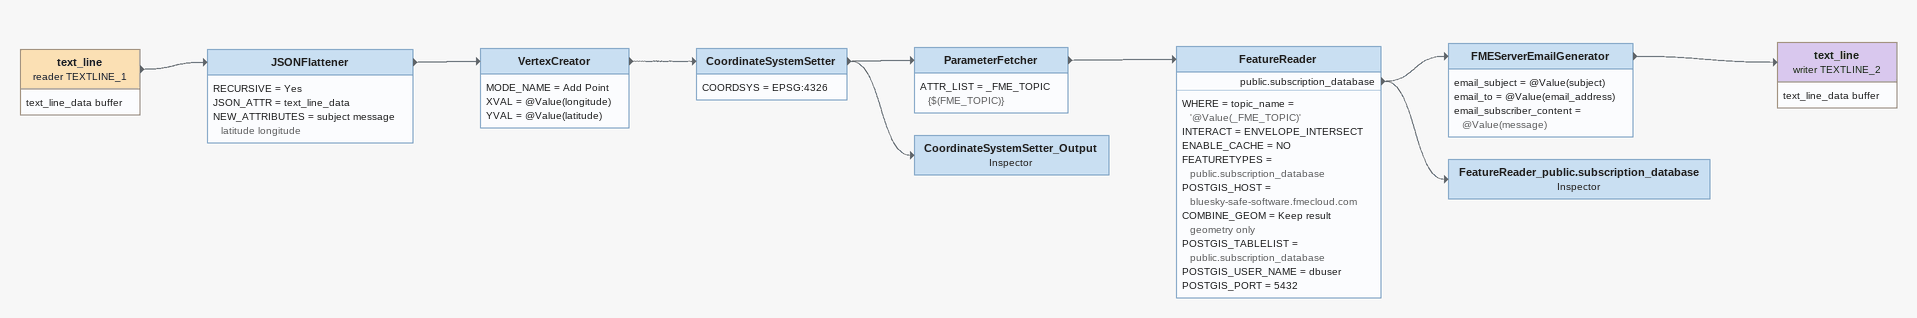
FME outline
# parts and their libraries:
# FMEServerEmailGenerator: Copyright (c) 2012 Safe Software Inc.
text_line (reader TEXTLINE_1)
    attributes: text_line_data buffer
    -> JSONFlattener
JSONFlattener
    RECURSIVE = Yes
    JSON_ATTR = text_line_data
    NEW_ATTRIBUTES = subject message latitude longitude
    -> VertexCreator
VertexCreator
    MODE_NAME = Add Point
    XVAL = @Value(longitude)
    YVAL = @Value(latitude)
    -> CoordinateSystemSetter
CoordinateSystemSetter
    COORDSYS = EPSG:4326
    -> ParameterFetcher
    -> CoordinateSystemSetter_Output
ParameterFetcher
    ATTR_LIST = _FME_TOPIC {$(FME_TOPIC)}
    -> FeatureReader
FeatureReader
    WHERE = topic_name = '@Value(_FME_TOPIC)'
    INTERACT = ENVELOPE_INTERSECT
    ENABLE_CACHE = NO
    FEATURETYPES = public.subscription_database
    POSTGIS_HOST = bluesky-safe-software.fmecloud.com
    COMBINE_GEOM = Keep result geometry only
    POSTGIS_TABLELIST = public.subscription_database
    POSTGIS_USER_NAME = dbuser
    POSTGIS_PORT = 5432
    public.subscription_database -> FMEServerEmailGenerator
    public.subscription_database -> FeatureReader_public.subscription_database
FMEServerEmailGenerator
    email_subject = @Value(subject)
    email_to = @Value(email_address)
    email_subscriber_content = @Value(message)
    -> text_line (writer TEXTLINE_2)
text_line (writer TEXTLINE_2)
    attributes: text_line_data buffer
FeatureReader_public.subscription_database: Inspector
CoordinateSystemSetter_Output: Inspector
